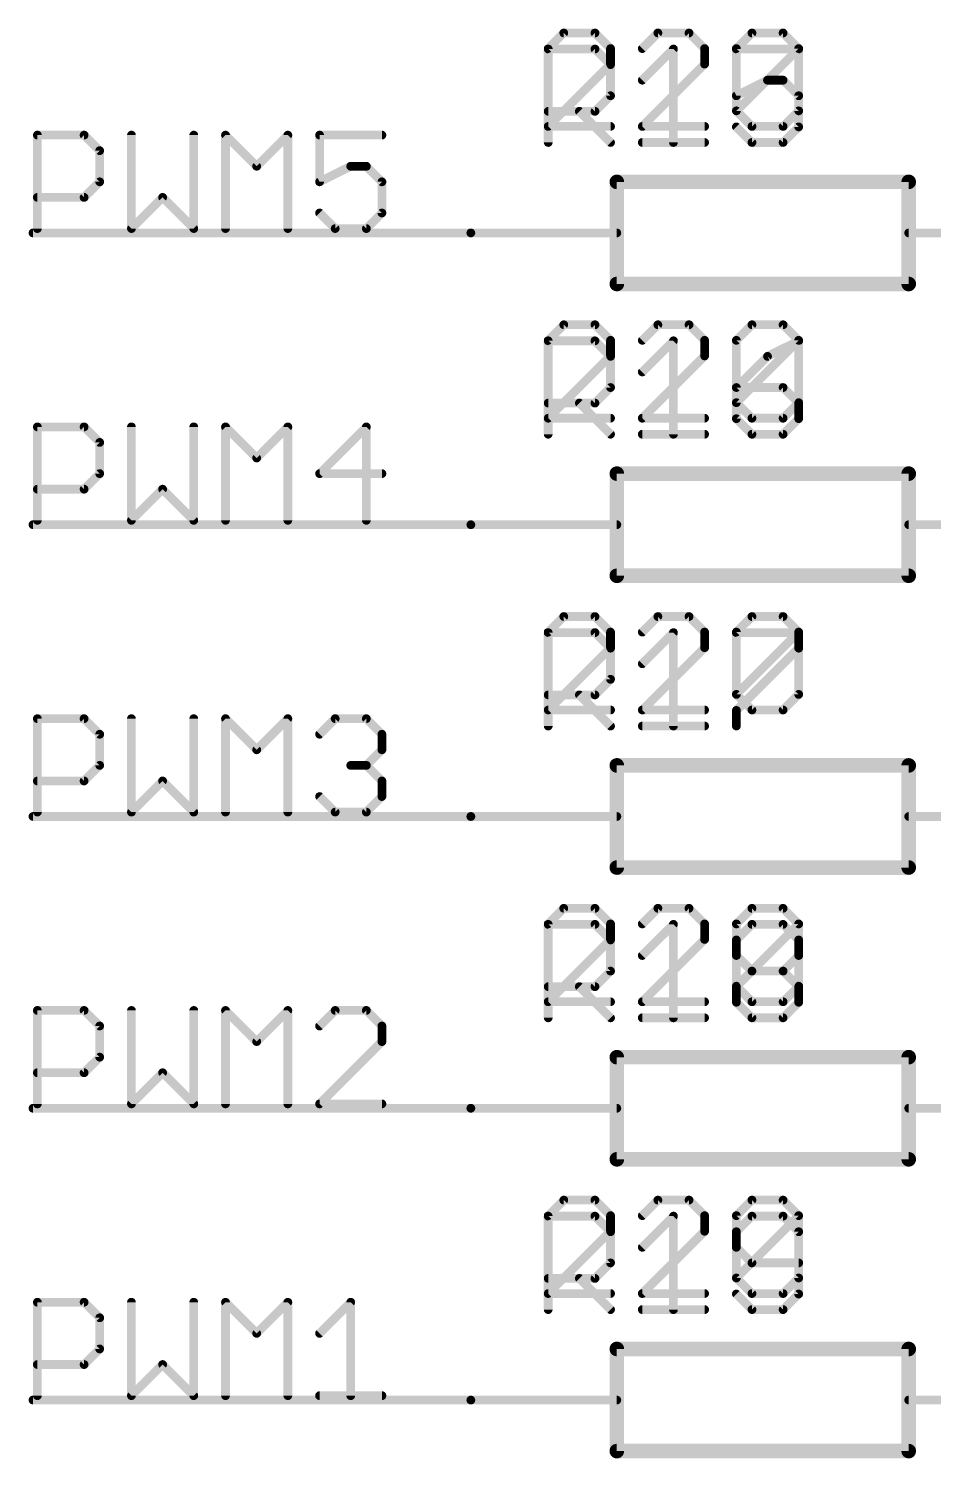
# Model space of a CAD drawing. Extents: x 0 to 264, y 0 to 182.
# Drawn here: x 195.5 to 211.25, y 90.42 to 115.32 of the extents above; entities that cross this region are included whole.
import ezdxf

# ---------------------------------------------------------------- set-up
doc = ezdxf.new("R2010")
doc.units = 0
for name, color, linetype in [('91', 122, 'CONTINUOUS'), ('94', 12, 'CONTINUOUS'), ('95', 251, 'CONTINUOUS'), ('96', 251, 'CONTINUOUS')]:
    doc.layers.add(name, color=color, linetype=linetype)

msp = doc.modelspace()

# ---------------------------------------------------------------- linework, layer by layer
at = {"layer": '91', "const_width": 0.1524}
for points in [[(203.2, 111.76), (195.58, 111.76)], [(203.2, 106.68), (195.58, 106.68)], [(203.2, 101.6), (195.58, 101.6)], [(203.2, 96.52), (195.58, 96.52)], [(203.2, 91.44), (195.58, 91.44)]]:
    msp.add_lwpolyline(points, dxfattribs=at)
at = {"layer": '91', "const_width": 0.0762}
for points in [[(195.58, 111.7981, 1), (195.58, 111.7219)], [(203.2, 111.7219, 1), (203.2, 111.7981)], [(195.58, 106.7181, 1), (195.58, 106.6419)], [(203.2, 106.6419, 1), (203.2, 106.7181)], [(195.58, 101.6381, 1), (195.58, 101.5619)], [(203.2, 101.5619, 1), (203.2, 101.6381)], [(195.58, 96.5581, 1), (195.58, 96.4819)], [(203.2, 96.4819, 1), (203.2, 96.5581)], [(195.58, 91.4781, 1), (195.58, 91.4019)], [(203.2, 91.4019, 1), (203.2, 91.4781)]]:
    msp.add_lwpolyline(points, format="xyb", dxfattribs=at)
at = {"layer": '94'}
for points, const_width in [([(210.82, 112.649), (205.74, 112.649)], 0.254), ([(205.74, 110.871), (205.74, 112.649)], 0.254), ([(210.82, 110.871), (210.82, 112.649)], 0.254), ([(203.2, 111.76), (205.74, 111.76)], 0.1524), ([(213.36, 111.76), (210.82, 111.76)], 0.1524), ([(205.74, 110.871), (210.82, 110.871)], 0.254), ([(210.82, 107.569), (205.74, 107.569)], 0.254), ([(205.74, 105.791), (205.74, 107.569)], 0.254), ([(210.82, 105.791), (210.82, 107.569)], 0.254), ([(203.2, 106.68), (205.74, 106.68)], 0.1524), ([(213.36, 106.68), (210.82, 106.68)], 0.1524), ([(205.74, 105.791), (210.82, 105.791)], 0.254), ([(210.82, 102.489), (205.74, 102.489)], 0.254), ([(205.74, 100.711), (205.74, 102.489)], 0.254), ([(210.82, 100.711), (210.82, 102.489)], 0.254), ([(203.2, 101.6), (205.74, 101.6)], 0.1524), ([(213.36, 101.6), (210.82, 101.6)], 0.1524), ([(205.74, 100.711), (210.82, 100.711)], 0.254), ([(210.82, 97.409), (205.74, 97.409)], 0.254), ([(205.74, 95.631), (205.74, 97.409)], 0.254), ([(210.82, 95.631), (210.82, 97.409)], 0.254), ([(203.2, 96.52), (205.74, 96.52)], 0.1524), ([(213.36, 96.52), (210.82, 96.52)], 0.1524), ([(205.74, 95.631), (210.82, 95.631)], 0.254), ([(210.82, 92.329), (205.74, 92.329)], 0.254), ([(205.74, 90.551), (205.74, 92.329)], 0.254), ([(210.82, 90.551), (210.82, 92.329)], 0.254), ([(203.2, 91.44), (205.74, 91.44)], 0.1524), ([(213.36, 91.44), (210.82, 91.44)], 0.1524), ([(205.74, 90.551), (210.82, 90.551)], 0.254)]:
    msp.add_lwpolyline(points, dxfattribs=dict(at, const_width=const_width))
for points, const_width in [([(205.74, 112.7125, 1), (205.74, 112.5855)], 0.127), ([(205.8035, 112.649, 1), (205.6765, 112.649)], 0.127), ([(210.8835, 112.649, 1), (210.7565, 112.649)], 0.127), ([(210.82, 112.5855, 1), (210.82, 112.7125)], 0.127), ([(203.2, 111.7981, 1), (203.2, 111.7219)], 0.0762), ([(205.74, 111.7219, 1), (205.74, 111.7981)], 0.0762), ([(210.82, 111.7981, 1), (210.82, 111.7219)], 0.0762), ([(205.74, 110.9345, 1), (205.74, 110.8075)], 0.127), ([(205.6765, 110.871, 1), (205.8035, 110.871)], 0.127), ([(210.7565, 110.871, 1), (210.8835, 110.871)], 0.127), ([(210.82, 110.8075, 1), (210.82, 110.9345)], 0.127), ([(205.74, 107.6325, 1), (205.74, 107.5055)], 0.127), ([(205.8035, 107.569, 1), (205.6765, 107.569)], 0.127), ([(210.8835, 107.569, 1), (210.7565, 107.569)], 0.127), ([(210.82, 107.5055, 1), (210.82, 107.6325)], 0.127), ([(203.2, 106.7181, 1), (203.2, 106.6419)], 0.0762), ([(205.74, 106.6419, 1), (205.74, 106.7181)], 0.0762), ([(210.82, 106.7181, 1), (210.82, 106.6419)], 0.0762), ([(205.74, 105.8545, 1), (205.74, 105.7275)], 0.127), ([(205.6765, 105.791, 1), (205.8035, 105.791)], 0.127), ([(210.7565, 105.791, 1), (210.8835, 105.791)], 0.127), ([(210.82, 105.7275, 1), (210.82, 105.8545)], 0.127), ([(205.74, 102.5525, 1), (205.74, 102.4255)], 0.127), ([(205.8035, 102.489, 1), (205.6765, 102.489)], 0.127), ([(210.8835, 102.489, 1), (210.7565, 102.489)], 0.127), ([(210.82, 102.4255, 1), (210.82, 102.5525)], 0.127), ([(203.2, 101.6381, 1), (203.2, 101.5619)], 0.0762), ([(205.74, 101.5619, 1), (205.74, 101.6381)], 0.0762), ([(210.82, 101.6381, 1), (210.82, 101.5619)], 0.0762), ([(205.74, 100.7745, 1), (205.74, 100.6475)], 0.127), ([(210.82, 100.6475, 1), (210.82, 100.7745)], 0.127), ([(205.6765, 100.711, 1), (205.8035, 100.711)], 0.127), ([(210.7565, 100.711, 1), (210.8835, 100.711)], 0.127), ([(205.74, 97.4725, 1), (205.74, 97.3455)], 0.127), ([(205.8035, 97.409, 1), (205.6765, 97.409)], 0.127), ([(210.8835, 97.409, 1), (210.7565, 97.409)], 0.127), ([(210.82, 97.3455, 1), (210.82, 97.4725)], 0.127), ([(203.2, 96.5581, 1), (203.2, 96.4819)], 0.0762), ([(205.74, 96.4819, 1), (205.74, 96.5581)], 0.0762), ([(210.82, 96.5581, 1), (210.82, 96.4819)], 0.0762), ([(205.74, 95.6945, 1), (205.74, 95.5675)], 0.127), ([(205.6765, 95.631, 1), (205.8035, 95.631)], 0.127), ([(210.7565, 95.631, 1), (210.8835, 95.631)], 0.127), ([(210.82, 95.5675, 1), (210.82, 95.6945)], 0.127), ([(205.74, 92.3925, 1), (205.74, 92.2655)], 0.127), ([(205.8035, 92.329, 1), (205.6765, 92.329)], 0.127), ([(210.8835, 92.329, 1), (210.7565, 92.329)], 0.127), ([(210.82, 92.2655, 1), (210.82, 92.3925)], 0.127), ([(203.2, 91.4781, 1), (203.2, 91.4019)], 0.0762), ([(205.74, 91.4019, 1), (205.74, 91.4781)], 0.0762), ([(210.82, 91.4781, 1), (210.82, 91.4019)], 0.0762), ([(205.74, 90.6145, 1), (205.74, 90.4875)], 0.127), ([(205.6765, 90.551, 1), (205.8035, 90.551)], 0.127), ([(210.7565, 90.551, 1), (210.8835, 90.551)], 0.127), ([(210.82, 90.4875, 1), (210.82, 90.6145)], 0.127)]:
    msp.add_lwpolyline(points, format="xyb", dxfattribs=dict(at, const_width=const_width))
at = {"layer": '95', "const_width": 0.1524}
for points in [[(204.5462, 113.3348), (204.5462, 114.9618)], [(204.5462, 114.9618), (205.3597, 114.9618)], [(205.3597, 114.9618), (205.6309, 114.6906)], [(206.1834, 114.4195), (206.7257, 114.9618)], [(206.7257, 114.9618), (206.7257, 113.3348)], [(208.9052, 114.9618), (207.8205, 114.9618)], [(207.8205, 114.9618), (207.8205, 114.1483)], [(205.6309, 114.6906), (205.6309, 114.1483)], [(207.8205, 114.1483), (208.3628, 114.4195)], [(208.3628, 114.4195), (208.634, 114.4195)], [(208.634, 114.4195), (208.9052, 114.1483)], [(205.6309, 114.1483), (205.3597, 113.8771)], [(208.9052, 114.1483), (208.9052, 113.606)], [(205.3597, 113.8771), (204.5462, 113.8771)], [(205.0885, 113.8771), (205.6309, 113.3348)], [(195.6562, 111.8362), (195.6562, 113.4632)], [(195.6562, 113.4632), (196.4697, 113.4632)], [(196.4697, 113.4632), (196.7409, 113.192)], [(197.2934, 113.4632), (197.2934, 111.8362)], [(198.378, 111.8362), (198.378, 113.4632)], [(198.9305, 111.8362), (198.9305, 113.4632)], [(198.9305, 113.4632), (199.4728, 112.9209)], [(199.4728, 112.9209), (200.0152, 113.4632)], [(200.0152, 113.4632), (200.0152, 111.8362)], [(201.6523, 113.4632), (200.5677, 113.4632)], [(200.5677, 113.4632), (200.5677, 112.6497)], [(208.0917, 113.3348), (207.8205, 113.606)], [(208.9052, 113.606), (208.634, 113.3348)], [(196.7409, 113.192), (196.7409, 112.6497)], [(206.1834, 113.3348), (207.268, 113.3348)], [(208.634, 113.3348), (208.0917, 113.3348)], [(200.5677, 112.6497), (201.11, 112.9209)], [(201.11, 112.9209), (201.3812, 112.9209)], [(201.3812, 112.9209), (201.6523, 112.6497)], [(196.7409, 112.6497), (196.4697, 112.3785)], [(201.6523, 112.6497), (201.6523, 112.1074)], [(196.4697, 112.3785), (195.6562, 112.3785)], [(197.2934, 111.8362), (197.8357, 112.3785)], [(197.8357, 112.3785), (198.378, 111.8362)], [(200.8388, 111.8362), (200.5677, 112.1074)], [(201.6523, 112.1074), (201.3812, 111.8362)], [(201.3812, 111.8362), (200.8388, 111.8362)], [(204.5462, 108.2548), (204.5462, 109.8818)], [(204.5462, 109.8818), (205.3597, 109.8818)], [(205.3597, 109.8818), (205.6309, 109.6106)], [(206.1834, 109.3395), (206.7257, 109.8818)], [(206.7257, 109.8818), (206.7257, 108.2548)], [(208.9052, 109.8818), (208.3628, 109.6106)], [(205.6309, 109.6106), (205.6309, 109.0683)], [(208.3628, 109.6106), (207.8205, 109.0683)], [(205.6309, 109.0683), (205.3597, 108.7971)], [(207.8205, 109.0683), (207.8205, 108.526)], [(208.634, 109.0683), (207.8205, 109.0683)], [(208.9052, 108.7971), (208.634, 109.0683)], [(205.3597, 108.7971), (204.5462, 108.7971)], [(205.0885, 108.7971), (205.6309, 108.2548)], [(208.9052, 108.526), (208.9052, 108.7971)], [(207.8205, 108.526), (208.0917, 108.2548)], [(208.634, 108.2548), (208.9052, 108.526)], [(195.6562, 106.7562), (195.6562, 108.3832)], [(195.6562, 108.3832), (196.4697, 108.3832)], [(196.4697, 108.3832), (196.7409, 108.112)], [(197.2934, 108.3832), (197.2934, 106.7562)], [(198.378, 106.7562), (198.378, 108.3832)], [(198.9305, 106.7562), (198.9305, 108.3832)], [(198.9305, 108.3832), (199.4728, 107.8409)], [(199.4728, 107.8409), (200.0152, 108.3832)], [(200.0152, 108.3832), (200.0152, 106.7562)], [(201.3812, 108.3832), (200.5677, 107.5697)], [(201.3812, 106.7562), (201.3812, 108.3832)], [(206.1834, 108.2548), (207.268, 108.2548)], [(208.0917, 108.2548), (208.634, 108.2548)], [(196.7409, 108.112), (196.7409, 107.5697)], [(196.7409, 107.5697), (196.4697, 107.2985)], [(200.5677, 107.5697), (201.6523, 107.5697)], [(196.4697, 107.2985), (195.6562, 107.2985)], [(197.2934, 106.7562), (197.8357, 107.2985)], [(197.8357, 107.2985), (198.378, 106.7562)], [(204.5462, 103.1748), (204.5462, 104.8018)], [(204.5462, 104.8018), (205.3597, 104.8018)], [(205.3597, 104.8018), (205.6309, 104.5306)], [(206.1834, 104.2595), (206.7257, 104.8018)], [(206.7257, 104.8018), (206.7257, 103.1748)], [(207.8205, 104.8018), (208.9052, 104.8018)], [(208.9052, 104.8018), (208.9052, 104.5306)], [(205.6309, 104.5306), (205.6309, 103.9883)], [(208.9052, 104.5306), (207.8205, 103.446)], [(205.6309, 103.9883), (205.3597, 103.7171)], [(205.3597, 103.7171), (204.5462, 103.7171)], [(205.0885, 103.7171), (205.6309, 103.1748)], [(195.6562, 101.6762), (195.6562, 103.3032)], [(195.6562, 103.3032), (196.4697, 103.3032)], [(196.4697, 103.3032), (196.7409, 103.032)], [(197.2934, 103.3032), (197.2934, 101.6762)], [(198.378, 101.6762), (198.378, 103.3032)], [(198.9305, 101.6762), (198.9305, 103.3032)], [(198.9305, 103.3032), (199.4728, 102.7609)], [(199.4728, 102.7609), (200.0152, 103.3032)], [(200.0152, 103.3032), (200.0152, 101.6762)], [(200.5677, 103.032), (200.8388, 103.3032)], [(200.8388, 103.3032), (201.3812, 103.3032)], [(201.3812, 103.3032), (201.6523, 103.032)], [(207.8205, 103.446), (207.8205, 103.1748)], [(196.7409, 103.032), (196.7409, 102.4897)], [(201.6523, 103.032), (201.6523, 102.7609)], [(206.1834, 103.1748), (207.268, 103.1748)], [(201.6523, 102.7609), (201.3812, 102.4897)], [(196.7409, 102.4897), (196.4697, 102.2185)], [(201.3812, 102.4897), (201.11, 102.4897)], [(201.3812, 102.4897), (201.6523, 102.2185)], [(196.4697, 102.2185), (195.6562, 102.2185)], [(197.2934, 101.6762), (197.8357, 102.2185)], [(197.8357, 102.2185), (198.378, 101.6762)], [(201.6523, 102.2185), (201.6523, 101.9474)], [(200.8388, 101.6762), (200.5677, 101.9474)], [(201.6523, 101.9474), (201.3812, 101.6762)], [(201.3812, 101.6762), (200.8388, 101.6762)], [(204.5462, 98.0948), (204.5462, 99.7218)], [(204.5462, 99.7218), (205.3597, 99.7218)], [(205.3597, 99.7218), (205.6309, 99.4506)], [(206.1834, 99.1795), (206.7257, 99.7218)], [(206.7257, 99.7218), (206.7257, 98.0948)], [(207.8205, 99.4506), (208.0917, 99.7218)], [(208.0917, 99.7218), (208.634, 99.7218)], [(208.634, 99.7218), (208.9052, 99.4506)], [(205.6309, 99.4506), (205.6309, 98.9083)], [(207.8205, 99.1795), (207.8205, 99.4506)], [(208.9052, 99.4506), (208.9052, 99.1795)], [(208.0917, 98.9083), (207.8205, 99.1795)], [(208.9052, 99.1795), (208.634, 98.9083)], [(205.6309, 98.9083), (205.3597, 98.6371)], [(207.8205, 98.6371), (208.0917, 98.9083)], [(208.0917, 98.9083), (208.634, 98.9083)], [(208.634, 98.9083), (208.9052, 98.6371)], [(205.3597, 98.6371), (204.5462, 98.6371)], [(205.0885, 98.6371), (205.6309, 98.0948)], [(207.8205, 98.366), (207.8205, 98.6371)], [(208.9052, 98.6371), (208.9052, 98.366)], [(208.0917, 98.0948), (207.8205, 98.366)], [(208.9052, 98.366), (208.634, 98.0948)], [(195.6562, 96.5962), (195.6562, 98.2232)], [(195.6562, 98.2232), (196.4697, 98.2232)], [(196.4697, 98.2232), (196.7409, 97.952)], [(197.2934, 98.2232), (197.2934, 96.5962)], [(198.378, 96.5962), (198.378, 98.2232)], [(198.9305, 96.5962), (198.9305, 98.2232)], [(198.9305, 98.2232), (199.4728, 97.6809)], [(199.4728, 97.6809), (200.0152, 98.2232)], [(200.0152, 98.2232), (200.0152, 96.5962)], [(200.8388, 98.2232), (200.5677, 97.952)], [(201.3812, 98.2232), (200.8388, 98.2232)], [(201.6523, 97.952), (201.3812, 98.2232)], [(206.1834, 98.0948), (207.268, 98.0948)], [(208.634, 98.0948), (208.0917, 98.0948)], [(196.7409, 97.952), (196.7409, 97.4097)], [(201.6523, 97.6809), (201.6523, 97.952)], [(200.5677, 96.5962), (201.6523, 97.6809)], [(196.7409, 97.4097), (196.4697, 97.1385)], [(196.4697, 97.1385), (195.6562, 97.1385)], [(197.2934, 96.5962), (197.8357, 97.1385)], [(197.8357, 97.1385), (198.378, 96.5962)], [(201.6523, 96.5962), (200.5677, 96.5962)], [(204.5462, 93.0148), (204.5462, 94.6418)], [(204.5462, 94.6418), (205.3597, 94.6418)], [(205.3597, 94.6418), (205.6309, 94.3706)], [(206.1834, 94.0995), (206.7257, 94.6418)], [(206.7257, 94.6418), (206.7257, 93.0148)], [(208.0917, 94.6418), (207.8205, 94.3706)], [(208.634, 94.6418), (208.0917, 94.6418)], [(208.9052, 94.3706), (208.634, 94.6418)], [(205.6309, 94.3706), (205.6309, 93.8283)], [(207.8205, 94.3706), (207.8205, 94.0995)], [(208.9052, 93.286), (208.9052, 94.3706)], [(207.8205, 94.0995), (208.0917, 93.8283)], [(205.6309, 93.8283), (205.3597, 93.5571)], [(208.0917, 93.8283), (208.9052, 93.8283)], [(205.3597, 93.5571), (204.5462, 93.5571)], [(205.0885, 93.5571), (205.6309, 93.0148)], [(207.8205, 93.286), (208.0917, 93.0148)], [(208.634, 93.0148), (208.9052, 93.286)], [(195.6562, 91.5162), (195.6562, 93.1432)], [(195.6562, 93.1432), (196.4697, 93.1432)], [(196.4697, 93.1432), (196.7409, 92.872)], [(197.2934, 93.1432), (197.2934, 91.5162)], [(198.378, 91.5162), (198.378, 93.1432)], [(198.9305, 91.5162), (198.9305, 93.1432)], [(198.9305, 93.1432), (199.4728, 92.6009)], [(199.4728, 92.6009), (200.0152, 93.1432)], [(200.0152, 93.1432), (200.0152, 91.5162)], [(200.5677, 92.6009), (201.11, 93.1432)], [(201.11, 93.1432), (201.11, 91.5162)], [(196.7409, 92.872), (196.7409, 92.3297)], [(206.1834, 93.0148), (207.268, 93.0148)], [(208.0917, 93.0148), (208.634, 93.0148)], [(196.7409, 92.3297), (196.4697, 92.0585)], [(196.4697, 92.0585), (195.6562, 92.0585)], [(197.2934, 91.5162), (197.8357, 92.0585)], [(197.8357, 92.0585), (198.378, 91.5162)], [(200.5677, 91.5162), (201.6523, 91.5162)]]:
    msp.add_lwpolyline(points, dxfattribs=at)
at = {"layer": '95', "const_width": 0.0762}
for points in [[(204.5843, 114.9618, 1), (204.5081, 114.9618)], [(204.5462, 114.9999, 1), (204.5462, 114.9237)], [(205.3866, 114.9887, 1), (205.3328, 114.9348)], [(205.3597, 114.9237, 1), (205.3597, 114.9999)], [(206.7638, 114.9618, 1), (206.6876, 114.9618)], [(206.7526, 114.9348, 1), (206.6987, 114.9887)], [(207.8205, 114.9999, 1), (207.8205, 114.9237)], [(207.8586, 114.9618, 1), (207.7824, 114.9618)], [(208.9052, 114.9237, 1), (208.9052, 114.9999)], [(205.669, 114.6906, 1), (205.5928, 114.6906)], [(205.6039, 114.6637, 1), (205.6578, 114.7176)], [(206.1564, 114.4464, 1), (206.2103, 114.3925)], [(208.3628, 114.4576, 1), (208.3628, 114.3814)], [(208.3799, 114.3854, 1), (208.3458, 114.4535)], [(208.6609, 114.4464, 1), (208.6071, 114.3925)], [(208.634, 114.3814, 1), (208.634, 114.4576)], [(205.5928, 114.1483, 1), (205.669, 114.1483)], [(205.6578, 114.1214, 1), (205.6039, 114.1752)], [(207.8035, 114.1824, 1), (207.8376, 114.1142)], [(207.7824, 114.1483, 1), (207.8586, 114.1483)], [(208.9433, 114.1483, 1), (208.8671, 114.1483)], [(208.8782, 114.1214, 1), (208.9321, 114.1752)], [(204.5462, 113.9152, 1), (204.5462, 113.839)], [(205.1155, 113.9041, 1), (205.0616, 113.8502)], [(205.3328, 113.9041, 1), (205.3866, 113.8502)], [(205.3597, 113.839, 1), (205.3597, 113.9152)], [(195.6943, 113.4632, 1), (195.6181, 113.4632)], [(195.6562, 113.5013, 1), (195.6562, 113.4251)], [(196.4966, 113.4901, 1), (196.4428, 113.4362)], [(196.4697, 113.4251, 1), (196.4697, 113.5013)], [(197.3315, 113.4632, 1), (197.2553, 113.4632)], [(198.4161, 113.4632, 1), (198.3399, 113.4632)], [(198.9686, 113.4632, 1), (198.8924, 113.4632)], [(198.9575, 113.4901, 1), (198.9036, 113.4362)], [(200.0533, 113.4632, 1), (199.9771, 113.4632)], [(200.0421, 113.4362, 1), (199.9882, 113.4901)], [(200.5677, 113.5013, 1), (200.5677, 113.4251)], [(200.6058, 113.4632, 1), (200.5296, 113.4632)], [(201.6523, 113.4251, 1), (201.6523, 113.5013)], [(207.8475, 113.6329, 1), (207.7936, 113.579)], [(208.8671, 113.606, 1), (208.9433, 113.606)], [(208.9321, 113.579, 1), (208.8782, 113.6329)], [(196.779, 113.192, 1), (196.7028, 113.192)], [(204.5081, 113.3348, 1), (204.5843, 113.3348)], [(205.6039, 113.3079, 1), (205.6578, 113.3617)], [(206.1834, 113.3729, 1), (206.1834, 113.2967)], [(206.6876, 113.3348, 1), (206.7638, 113.3348)], [(207.268, 113.2967, 1), (207.268, 113.3729)], [(208.0917, 113.3729, 1), (208.0917, 113.2967)], [(208.0647, 113.3079, 1), (208.1186, 113.3617)], [(208.6071, 113.3617, 1), (208.6609, 113.3079)], [(208.634, 113.2967, 1), (208.634, 113.3729)], [(196.7139, 113.1651, 1), (196.7678, 113.219)], [(199.4459, 112.9478, 1), (199.4998, 112.8939)], [(199.4459, 112.8939, 1), (199.4998, 112.9478)], [(201.11, 112.959, 1), (201.11, 112.8828)], [(201.127, 112.8868, 1), (201.093, 112.9549)], [(201.4081, 112.9478, 1), (201.3542, 112.8939)], [(201.3812, 112.8828, 1), (201.3812, 112.959)], [(196.7028, 112.6497, 1), (196.779, 112.6497)], [(196.7678, 112.6228, 1), (196.7139, 112.6766)], [(200.5506, 112.6838, 1), (200.5847, 112.6156)], [(200.5296, 112.6497, 1), (200.6058, 112.6497)], [(201.6904, 112.6497, 1), (201.6142, 112.6497)], [(201.6254, 112.6228, 1), (201.6793, 112.6766)], [(195.6562, 112.4166, 1), (195.6562, 112.3404)], [(196.4428, 112.4055, 1), (196.4966, 112.3516)], [(196.4697, 112.3404, 1), (196.4697, 112.4166)], [(197.8626, 112.4055, 1), (197.8087, 112.3516)], [(197.8626, 112.3516, 1), (197.8087, 112.4055)], [(200.5946, 112.1343, 1), (200.5407, 112.0804)], [(201.6142, 112.1074, 1), (201.6904, 112.1074)], [(201.6793, 112.0804, 1), (201.6254, 112.1343)], [(195.6181, 111.8362, 1), (195.6943, 111.8362)], [(197.2664, 111.8631, 1), (197.3203, 111.8093)], [(197.2553, 111.8362, 1), (197.3315, 111.8362)], [(198.3399, 111.8362, 1), (198.4161, 111.8362)], [(198.3511, 111.8093, 1), (198.405, 111.8631)], [(198.8924, 111.8362, 1), (198.9686, 111.8362)], [(199.9771, 111.8362, 1), (200.0533, 111.8362)], [(200.8388, 111.8743, 1), (200.8388, 111.7981)], [(200.8119, 111.8093, 1), (200.8658, 111.8631)], [(201.3542, 111.8631, 1), (201.4081, 111.8093)], [(201.3812, 111.7981, 1), (201.3812, 111.8743)], [(204.5843, 109.8818, 1), (204.5081, 109.8818)], [(204.5462, 109.9199, 1), (204.5462, 109.8437)], [(205.3866, 109.9087, 1), (205.3328, 109.8548)], [(205.3597, 109.8437, 1), (205.3597, 109.9199)], [(206.7638, 109.8818, 1), (206.6876, 109.8818)], [(206.7526, 109.8548, 1), (206.6987, 109.9087)], [(208.9222, 109.8477, 1), (208.8881, 109.9159)], [(205.669, 109.6106, 1), (205.5928, 109.6106)], [(205.6039, 109.5837, 1), (205.6578, 109.6376)], [(208.3458, 109.6447, 1), (208.3799, 109.5765)], [(208.3898, 109.5837, 1), (208.3359, 109.6376)], [(206.1564, 109.3664, 1), (206.2103, 109.3125)], [(205.5928, 109.0683, 1), (205.669, 109.0683)], [(205.6578, 109.0414, 1), (205.6039, 109.0952)], [(207.8586, 109.0683, 1), (207.7824, 109.0683)], [(207.8205, 109.1064, 1), (207.8205, 109.0302)], [(207.7936, 109.0952, 1), (207.8475, 109.0414)], [(208.6609, 109.0952, 1), (208.6071, 109.0414)], [(208.634, 109.0302, 1), (208.634, 109.1064)], [(204.5462, 108.8352, 1), (204.5462, 108.759)], [(205.1155, 108.8241, 1), (205.0616, 108.7702)], [(205.3328, 108.8241, 1), (205.3866, 108.7702)], [(205.3597, 108.759, 1), (205.3597, 108.8352)], [(208.9433, 108.7971, 1), (208.8671, 108.7971)], [(208.8782, 108.7702, 1), (208.9321, 108.8241)], [(207.8475, 108.5529, 1), (207.7936, 108.499)], [(207.7824, 108.526, 1), (207.8586, 108.526)], [(208.8671, 108.526, 1), (208.9433, 108.526)], [(208.9321, 108.499, 1), (208.8782, 108.5529)], [(195.6943, 108.3832, 1), (195.6181, 108.3832)], [(195.6562, 108.4213, 1), (195.6562, 108.3451)], [(196.4966, 108.4101, 1), (196.4428, 108.3562)], [(196.4697, 108.3451, 1), (196.4697, 108.4213)], [(197.3315, 108.3832, 1), (197.2553, 108.3832)], [(198.4161, 108.3832, 1), (198.3399, 108.3832)], [(198.9686, 108.3832, 1), (198.8924, 108.3832)], [(198.9575, 108.4101, 1), (198.9036, 108.3562)], [(200.0533, 108.3832, 1), (199.9771, 108.3832)], [(200.0421, 108.3562, 1), (199.9882, 108.4101)], [(201.4193, 108.3832, 1), (201.3431, 108.3832)], [(201.4081, 108.3562, 1), (201.3542, 108.4101)], [(204.5081, 108.2548, 1), (204.5843, 108.2548)], [(205.6039, 108.2279, 1), (205.6578, 108.2817)], [(206.1834, 108.2929, 1), (206.1834, 108.2167)], [(206.6876, 108.2548, 1), (206.7638, 108.2548)], [(207.268, 108.2167, 1), (207.268, 108.2929)], [(208.0917, 108.2929, 1), (208.0917, 108.2167)], [(208.0647, 108.2279, 1), (208.1186, 108.2817)], [(208.6071, 108.2817, 1), (208.6609, 108.2279)], [(208.634, 108.2167, 1), (208.634, 108.2929)], [(196.779, 108.112, 1), (196.7028, 108.112)], [(196.7139, 108.0851, 1), (196.7678, 108.139)], [(199.4459, 107.8678, 1), (199.4998, 107.8139)], [(199.4459, 107.8139, 1), (199.4998, 107.8678)], [(196.7028, 107.5697, 1), (196.779, 107.5697)], [(196.7678, 107.5428, 1), (196.7139, 107.5966)], [(200.5677, 107.6078, 1), (200.5677, 107.5316)], [(200.5407, 107.5966, 1), (200.5946, 107.5428)], [(201.6523, 107.5316, 1), (201.6523, 107.6078)], [(195.6562, 107.3366, 1), (195.6562, 107.2604)], [(196.4428, 107.3255, 1), (196.4966, 107.2716)], [(196.4697, 107.2604, 1), (196.4697, 107.3366)], [(197.8626, 107.3255, 1), (197.8087, 107.2716)], [(197.8626, 107.2716, 1), (197.8087, 107.3255)], [(195.6181, 106.7562, 1), (195.6943, 106.7562)], [(197.2664, 106.7831, 1), (197.3203, 106.7293)], [(197.2553, 106.7562, 1), (197.3315, 106.7562)], [(198.3399, 106.7562, 1), (198.4161, 106.7562)], [(198.3511, 106.7293, 1), (198.405, 106.7831)], [(198.8924, 106.7562, 1), (198.9686, 106.7562)], [(199.9771, 106.7562, 1), (200.0533, 106.7562)], [(201.3431, 106.7562, 1), (201.4193, 106.7562)], [(204.5843, 104.8018, 1), (204.5081, 104.8018)], [(204.5462, 104.8399, 1), (204.5462, 104.7637)], [(205.3866, 104.8287, 1), (205.3328, 104.7748)], [(205.3597, 104.7637, 1), (205.3597, 104.8399)], [(206.7638, 104.8018, 1), (206.6876, 104.8018)], [(206.7526, 104.7748, 1), (206.6987, 104.8287)], [(207.8205, 104.8399, 1), (207.8205, 104.7637)], [(208.9433, 104.8018, 1), (208.8671, 104.8018)], [(208.9052, 104.7637, 1), (208.9052, 104.8399)], [(205.669, 104.5306, 1), (205.5928, 104.5306)], [(205.6039, 104.5037, 1), (205.6578, 104.5576)], [(208.8671, 104.5306, 1), (208.9433, 104.5306)], [(208.9321, 104.5037, 1), (208.8782, 104.5576)], [(206.1564, 104.2864, 1), (206.2103, 104.2325)], [(205.6578, 103.9614, 1), (205.6039, 104.0152)], [(205.5928, 103.9883, 1), (205.669, 103.9883)], [(204.5462, 103.7552, 1), (204.5462, 103.679)], [(205.1155, 103.7441, 1), (205.0616, 103.6902)], [(205.3328, 103.7441, 1), (205.3866, 103.6902)], [(205.3597, 103.679, 1), (205.3597, 103.7552)], [(195.6943, 103.3032, 1), (195.6181, 103.3032)], [(195.6562, 103.3413, 1), (195.6562, 103.2651)], [(196.4966, 103.3301, 1), (196.4428, 103.2762)], [(196.4697, 103.2651, 1), (196.4697, 103.3413)], [(197.3315, 103.3032, 1), (197.2553, 103.3032)], [(198.4161, 103.3032, 1), (198.3399, 103.3032)], [(198.9686, 103.3032, 1), (198.8924, 103.3032)], [(198.9575, 103.3301, 1), (198.9036, 103.2762)], [(200.0533, 103.3032, 1), (199.9771, 103.3032)], [(200.0421, 103.2762, 1), (199.9882, 103.3301)], [(200.8388, 103.3413, 1), (200.8388, 103.2651)], [(200.8658, 103.2762, 1), (200.8119, 103.3301)], [(201.4081, 103.3301, 1), (201.3542, 103.2762)], [(201.3812, 103.2651, 1), (201.3812, 103.3413)], [(207.8586, 103.446, 1), (207.7824, 103.446)], [(207.7936, 103.4729, 1), (207.8475, 103.419)], [(196.779, 103.032, 1), (196.7028, 103.032)], [(196.7139, 103.0051, 1), (196.7678, 103.059)], [(200.5407, 103.059, 1), (200.5946, 103.0051)], [(201.6904, 103.032, 1), (201.6142, 103.032)], [(201.6254, 103.0051, 1), (201.6793, 103.059)], [(204.5081, 103.1748, 1), (204.5843, 103.1748)], [(205.6039, 103.1479, 1), (205.6578, 103.2017)], [(206.1834, 103.2129, 1), (206.1834, 103.1367)], [(206.6876, 103.1748, 1), (206.7638, 103.1748)], [(207.268, 103.1367, 1), (207.268, 103.2129)], [(207.7824, 103.1748, 1), (207.8586, 103.1748)], [(199.4459, 102.7878, 1), (199.4998, 102.7339)], [(199.4459, 102.7339, 1), (199.4998, 102.7878)], [(201.6793, 102.7339, 1), (201.6254, 102.7878)], [(196.7678, 102.4628, 1), (196.7139, 102.5166)], [(201.11, 102.5278, 1), (201.11, 102.4516)], [(201.4081, 102.5166, 1), (201.3542, 102.4628)], [(201.3812, 102.4516, 1), (201.3812, 102.5278)], [(201.6142, 102.7609, 1), (201.6904, 102.7609)], [(196.7028, 102.4897, 1), (196.779, 102.4897)], [(201.3542, 102.5166, 1), (201.4081, 102.4628)], [(195.6562, 102.2566, 1), (195.6562, 102.1804)], [(196.4428, 102.2455, 1), (196.4966, 102.1916)], [(196.4697, 102.1804, 1), (196.4697, 102.2566)], [(197.8626, 102.2455, 1), (197.8087, 102.1916)], [(197.8626, 102.1916, 1), (197.8087, 102.2455)], [(201.6904, 102.2185, 1), (201.6142, 102.2185)], [(201.6254, 102.1916, 1), (201.6793, 102.2455)], [(200.5946, 101.9743, 1), (200.5407, 101.9204)], [(201.6142, 101.9474, 1), (201.6904, 101.9474)], [(201.6793, 101.9204, 1), (201.6254, 101.9743)], [(195.6181, 101.6762, 1), (195.6943, 101.6762)], [(197.2664, 101.7031, 1), (197.3203, 101.6493)], [(197.2553, 101.6762, 1), (197.3315, 101.6762)], [(198.3399, 101.6762, 1), (198.4161, 101.6762)], [(198.3511, 101.6493, 1), (198.405, 101.7031)], [(198.8924, 101.6762, 1), (198.9686, 101.6762)], [(199.9771, 101.6762, 1), (200.0533, 101.6762)], [(200.8388, 101.7143, 1), (200.8388, 101.6381)], [(200.8119, 101.6493, 1), (200.8658, 101.7031)], [(201.3542, 101.7031, 1), (201.4081, 101.6493)], [(201.3812, 101.6381, 1), (201.3812, 101.7143)], [(204.5843, 99.7218, 1), (204.5081, 99.7218)], [(204.5462, 99.7599, 1), (204.5462, 99.6837)], [(205.3866, 99.7487, 1), (205.3328, 99.6948)], [(205.3597, 99.6837, 1), (205.3597, 99.7599)], [(206.7638, 99.7218, 1), (206.6876, 99.7218)], [(206.7526, 99.6948, 1), (206.6987, 99.7487)], [(208.0917, 99.7599, 1), (208.0917, 99.6837)], [(208.1186, 99.6948, 1), (208.0647, 99.7487)], [(208.6609, 99.7487, 1), (208.6071, 99.6948)], [(208.634, 99.6837, 1), (208.634, 99.7599)], [(205.669, 99.4506, 1), (205.5928, 99.4506)], [(205.6039, 99.4237, 1), (205.6578, 99.4776)], [(207.8586, 99.4506, 1), (207.7824, 99.4506)], [(207.7936, 99.4776, 1), (207.8475, 99.4237)], [(208.9433, 99.4506, 1), (208.8671, 99.4506)], [(208.8782, 99.4237, 1), (208.9321, 99.4776)], [(206.1564, 99.2064, 1), (206.2103, 99.1525)], [(207.8475, 99.2064, 1), (207.7936, 99.1525)], [(207.7824, 99.1795, 1), (207.8586, 99.1795)], [(208.8671, 99.1795, 1), (208.9433, 99.1795)], [(208.9321, 99.1525, 1), (208.8782, 99.2064)], [(205.5928, 98.9083, 1), (205.669, 98.9083)], [(205.6578, 98.8814, 1), (205.6039, 98.9352)], [(208.0917, 98.9464, 1), (208.0917, 98.8702)], [(208.1186, 98.8814, 1), (208.0647, 98.9352)], [(208.0647, 98.8814, 1), (208.1186, 98.9352)], [(208.6609, 98.9352, 1), (208.6071, 98.8814)], [(208.6071, 98.9352, 1), (208.6609, 98.8814)], [(208.634, 98.8702, 1), (208.634, 98.9464)], [(204.5462, 98.6752, 1), (204.5462, 98.599)], [(205.1155, 98.6641, 1), (205.0616, 98.6102)], [(205.3328, 98.6641, 1), (205.3866, 98.6102)], [(205.3597, 98.599, 1), (205.3597, 98.6752)], [(207.8586, 98.6371, 1), (207.7824, 98.6371)], [(207.7936, 98.6641, 1), (207.8475, 98.6102)], [(208.9433, 98.6371, 1), (208.8671, 98.6371)], [(208.8782, 98.6102, 1), (208.9321, 98.6641)], [(207.8475, 98.3929, 1), (207.7936, 98.339)], [(207.7824, 98.366, 1), (207.8586, 98.366)], [(208.8671, 98.366, 1), (208.9433, 98.366)], [(208.9321, 98.339, 1), (208.8782, 98.3929)], [(195.6943, 98.2232, 1), (195.6181, 98.2232)], [(195.6562, 98.2613, 1), (195.6562, 98.1851)], [(196.4966, 98.2501, 1), (196.4428, 98.1962)], [(196.4697, 98.1851, 1), (196.4697, 98.2613)], [(197.3315, 98.2232, 1), (197.2553, 98.2232)], [(198.4161, 98.2232, 1), (198.3399, 98.2232)], [(198.9686, 98.2232, 1), (198.8924, 98.2232)], [(198.9575, 98.2501, 1), (198.9036, 98.1962)], [(200.0533, 98.2232, 1), (199.9771, 98.2232)], [(200.0421, 98.1962, 1), (199.9882, 98.2501)], [(200.8388, 98.2613, 1), (200.8388, 98.1851)], [(200.8658, 98.1962, 1), (200.8119, 98.2501)], [(201.4081, 98.2501, 1), (201.3542, 98.1962)], [(201.3812, 98.1851, 1), (201.3812, 98.2613)], [(204.5081, 98.0948, 1), (204.5843, 98.0948)], [(205.6039, 98.0679, 1), (205.6578, 98.1217)], [(206.1834, 98.1329, 1), (206.1834, 98.0567)], [(206.6876, 98.0948, 1), (206.7638, 98.0948)], [(207.268, 98.0567, 1), (207.268, 98.1329)], [(208.0917, 98.1329, 1), (208.0917, 98.0567)], [(208.0647, 98.0679, 1), (208.1186, 98.1217)], [(208.6071, 98.1217, 1), (208.6609, 98.0679)], [(208.634, 98.0567, 1), (208.634, 98.1329)], [(196.779, 97.952, 1), (196.7028, 97.952)], [(196.7139, 97.9251, 1), (196.7678, 97.979)], [(200.5407, 97.979, 1), (200.5946, 97.9251)], [(201.6904, 97.952, 1), (201.6142, 97.952)], [(201.6254, 97.9251, 1), (201.6793, 97.979)], [(199.4459, 97.7078, 1), (199.4998, 97.6539)], [(199.4459, 97.6539, 1), (199.4998, 97.7078)], [(201.6142, 97.6809, 1), (201.6904, 97.6809)], [(201.6793, 97.6539, 1), (201.6254, 97.7078)], [(196.7028, 97.4097, 1), (196.779, 97.4097)], [(196.7678, 97.3828, 1), (196.7139, 97.4366)], [(195.6562, 97.1766, 1), (195.6562, 97.1004)], [(196.4428, 97.1655, 1), (196.4966, 97.1116)], [(196.4697, 97.1004, 1), (196.4697, 97.1766)], [(197.8626, 97.1655, 1), (197.8087, 97.1116)], [(197.8626, 97.1116, 1), (197.8087, 97.1655)], [(195.6181, 96.5962, 1), (195.6943, 96.5962)], [(197.2664, 96.6231, 1), (197.3203, 96.5693)], [(197.2553, 96.5962, 1), (197.3315, 96.5962)], [(198.3399, 96.5962, 1), (198.4161, 96.5962)], [(198.3511, 96.5693, 1), (198.405, 96.6231)], [(198.8924, 96.5962, 1), (198.9686, 96.5962)], [(199.9771, 96.5962, 1), (200.0533, 96.5962)], [(200.5677, 96.6343, 1), (200.5677, 96.5581)], [(200.5407, 96.6231, 1), (200.5946, 96.5693)], [(201.6523, 96.5581, 1), (201.6523, 96.6343)], [(204.5843, 94.6418, 1), (204.5081, 94.6418)], [(204.5462, 94.6799, 1), (204.5462, 94.6037)], [(205.3866, 94.6687, 1), (205.3328, 94.6148)], [(205.3597, 94.6037, 1), (205.3597, 94.6799)], [(206.7638, 94.6418, 1), (206.6876, 94.6418)], [(206.7526, 94.6148, 1), (206.6987, 94.6687)], [(208.0917, 94.6799, 1), (208.0917, 94.6037)], [(208.1186, 94.6148, 1), (208.0647, 94.6687)], [(208.6609, 94.6687, 1), (208.6071, 94.6148)], [(208.634, 94.6037, 1), (208.634, 94.6799)], [(205.669, 94.3706, 1), (205.5928, 94.3706)], [(205.6039, 94.3437, 1), (205.6578, 94.3976)], [(207.8586, 94.3706, 1), (207.7824, 94.3706)], [(207.7936, 94.3976, 1), (207.8475, 94.3437)], [(208.9433, 94.3706, 1), (208.8671, 94.3706)], [(208.8782, 94.3437, 1), (208.9321, 94.3976)], [(206.1564, 94.1264, 1), (206.2103, 94.0725)], [(207.8475, 94.1264, 1), (207.7936, 94.0725)], [(207.7824, 94.0995, 1), (207.8586, 94.0995)], [(205.5928, 93.8283, 1), (205.669, 93.8283)], [(205.6578, 93.8014, 1), (205.6039, 93.8552)], [(208.0917, 93.8664, 1), (208.0917, 93.7902)], [(208.0647, 93.8014, 1), (208.1186, 93.8552)], [(208.9052, 93.7902, 1), (208.9052, 93.8664)], [(204.5462, 93.5952, 1), (204.5462, 93.519)], [(205.1155, 93.5841, 1), (205.0616, 93.5302)], [(205.3328, 93.5841, 1), (205.3866, 93.5302)], [(205.3597, 93.519, 1), (205.3597, 93.5952)], [(207.8475, 93.3129, 1), (207.7936, 93.259)], [(208.9321, 93.259, 1), (208.8782, 93.3129)], [(195.6943, 93.1432, 1), (195.6181, 93.1432)], [(195.6562, 93.1813, 1), (195.6562, 93.1051)], [(196.4966, 93.1701, 1), (196.4428, 93.1162)], [(196.4697, 93.1051, 1), (196.4697, 93.1813)], [(197.3315, 93.1432, 1), (197.2553, 93.1432)], [(198.4161, 93.1432, 1), (198.3399, 93.1432)], [(198.9686, 93.1432, 1), (198.8924, 93.1432)], [(198.9575, 93.1701, 1), (198.9036, 93.1162)], [(200.0533, 93.1432, 1), (199.9771, 93.1432)], [(200.0421, 93.1162, 1), (199.9882, 93.1701)], [(201.1481, 93.1432, 1), (201.0719, 93.1432)], [(201.1369, 93.1162, 1), (201.0831, 93.1701)], [(208.8671, 93.286, 1), (208.9433, 93.286)], [(196.779, 92.872, 1), (196.7028, 92.872)], [(196.7139, 92.8451, 1), (196.7678, 92.899)], [(204.5081, 93.0148, 1), (204.5843, 93.0148)], [(205.6039, 92.9879, 1), (205.6578, 93.0417)], [(206.1834, 93.0529, 1), (206.1834, 92.9767)], [(206.6876, 93.0148, 1), (206.7638, 93.0148)], [(207.268, 92.9767, 1), (207.268, 93.0529)], [(208.0917, 93.0529, 1), (208.0917, 92.9767)], [(208.0647, 92.9879, 1), (208.1186, 93.0417)], [(208.6071, 93.0417, 1), (208.6609, 92.9879)], [(208.634, 92.9767, 1), (208.634, 93.0529)], [(199.4459, 92.6278, 1), (199.4998, 92.5739)], [(199.4459, 92.5739, 1), (199.4998, 92.6278)], [(200.5407, 92.6278, 1), (200.5946, 92.5739)], [(196.7028, 92.3297, 1), (196.779, 92.3297)], [(196.7678, 92.3028, 1), (196.7139, 92.3566)], [(195.6562, 92.0966, 1), (195.6562, 92.0204)], [(196.4428, 92.0855, 1), (196.4966, 92.0316)], [(196.4697, 92.0204, 1), (196.4697, 92.0966)], [(197.8626, 92.0855, 1), (197.8087, 92.0316)], [(197.8626, 92.0316, 1), (197.8087, 92.0855)], [(195.6181, 91.5162, 1), (195.6943, 91.5162)], [(197.2664, 91.5431, 1), (197.3203, 91.4893)], [(197.2553, 91.5162, 1), (197.3315, 91.5162)], [(198.3399, 91.5162, 1), (198.4161, 91.5162)], [(198.3511, 91.4893, 1), (198.405, 91.5431)], [(198.8924, 91.5162, 1), (198.9686, 91.5162)], [(199.9771, 91.5162, 1), (200.0533, 91.5162)], [(200.5677, 91.5543, 1), (200.5677, 91.4781)], [(201.0719, 91.5162, 1), (201.1481, 91.5162)], [(201.6523, 91.4781, 1), (201.6523, 91.5543)]]:
    msp.add_lwpolyline(points, format="xyb", dxfattribs=at)
at = {"layer": '96', "const_width": 0.1524}
for points in [[(204.8174, 115.2412), (204.5462, 114.97)], [(205.3597, 115.2412), (204.8174, 115.2412)], [(205.6309, 114.97), (205.3597, 115.2412)], [(206.4545, 115.2412), (206.1834, 114.97)], [(206.9969, 115.2412), (206.4545, 115.2412)], [(207.268, 114.97), (206.9969, 115.2412)], [(207.8205, 114.97), (208.0917, 115.2412)], [(208.0917, 115.2412), (208.634, 115.2412)], [(208.634, 115.2412), (208.9052, 114.97)], [(205.6309, 114.6989), (205.6309, 114.97)], [(207.268, 114.6989), (207.268, 114.97)], [(207.8205, 113.8854), (207.8205, 114.97)], [(207.8205, 113.8854), (208.9052, 114.97)], [(208.9052, 114.97), (208.9052, 113.8854)], [(204.5462, 113.6142), (205.6309, 114.6989)], [(206.1834, 113.6142), (207.268, 114.6989)], [(208.0917, 113.6142), (207.8205, 113.8854)], [(208.9052, 113.8854), (208.634, 113.6142)], [(205.6309, 113.6142), (204.5462, 113.6142)], [(207.268, 113.6142), (206.1834, 113.6142)], [(208.634, 113.6142), (208.0917, 113.6142)], [(204.8174, 110.1612), (204.5462, 109.89)], [(205.3597, 110.1612), (204.8174, 110.1612)], [(205.6309, 109.89), (205.3597, 110.1612)], [(206.4545, 110.1612), (206.1834, 109.89)], [(206.9969, 110.1612), (206.4545, 110.1612)], [(207.268, 109.89), (206.9969, 110.1612)], [(207.8205, 109.89), (208.0917, 110.1612)], [(208.0917, 110.1612), (208.634, 110.1612)], [(208.634, 110.1612), (208.9052, 109.89)], [(205.6309, 109.6189), (205.6309, 109.89)], [(207.268, 109.6189), (207.268, 109.89)], [(207.8205, 108.8054), (207.8205, 109.89)], [(207.8205, 108.8054), (208.9052, 109.89)], [(208.9052, 109.89), (208.9052, 108.8054)], [(204.5462, 108.5342), (205.6309, 109.6189)], [(206.1834, 108.5342), (207.268, 109.6189)], [(208.0917, 108.5342), (207.8205, 108.8054)], [(208.9052, 108.8054), (208.634, 108.5342)], [(205.6309, 108.5342), (204.5462, 108.5342)], [(207.268, 108.5342), (206.1834, 108.5342)], [(208.634, 108.5342), (208.0917, 108.5342)], [(204.8174, 105.0812), (204.5462, 104.81)], [(205.3597, 105.0812), (204.8174, 105.0812)], [(205.6309, 104.81), (205.3597, 105.0812)], [(206.4545, 105.0812), (206.1834, 104.81)], [(206.9969, 105.0812), (206.4545, 105.0812)], [(207.268, 104.81), (206.9969, 105.0812)], [(207.8205, 104.81), (208.0917, 105.0812)], [(208.0917, 105.0812), (208.634, 105.0812)], [(208.634, 105.0812), (208.9052, 104.81)], [(205.6309, 104.5389), (205.6309, 104.81)], [(207.268, 104.5389), (207.268, 104.81)], [(207.8205, 103.7254), (207.8205, 104.81)], [(207.8205, 103.7254), (208.9052, 104.81)], [(208.9052, 104.81), (208.9052, 103.7254)], [(204.5462, 103.4542), (205.6309, 104.5389)], [(206.1834, 103.4542), (207.268, 104.5389)], [(208.0917, 103.4542), (207.8205, 103.7254)], [(208.9052, 103.7254), (208.634, 103.4542)], [(205.6309, 103.4542), (204.5462, 103.4542)], [(207.268, 103.4542), (206.1834, 103.4542)], [(208.634, 103.4542), (208.0917, 103.4542)], [(204.8174, 100.0012), (204.5462, 99.73)], [(205.3597, 100.0012), (204.8174, 100.0012)], [(205.6309, 99.73), (205.3597, 100.0012)], [(206.4545, 100.0012), (206.1834, 99.73)], [(206.9969, 100.0012), (206.4545, 100.0012)], [(207.268, 99.73), (206.9969, 100.0012)], [(207.8205, 99.73), (208.0917, 100.0012)], [(208.0917, 100.0012), (208.634, 100.0012)], [(208.634, 100.0012), (208.9052, 99.73)], [(205.6309, 99.4589), (205.6309, 99.73)], [(207.268, 99.4589), (207.268, 99.73)], [(207.8205, 98.6454), (207.8205, 99.73)], [(207.8205, 98.6454), (208.9052, 99.73)], [(208.9052, 99.73), (208.9052, 98.6454)], [(204.5462, 98.3742), (205.6309, 99.4589)], [(206.1834, 98.3742), (207.268, 99.4589)], [(208.0917, 98.3742), (207.8205, 98.6454)], [(208.9052, 98.6454), (208.634, 98.3742)], [(205.6309, 98.3742), (204.5462, 98.3742)], [(207.268, 98.3742), (206.1834, 98.3742)], [(208.634, 98.3742), (208.0917, 98.3742)], [(204.8174, 94.9212), (204.5462, 94.65)], [(205.3597, 94.9212), (204.8174, 94.9212)], [(205.6309, 94.65), (205.3597, 94.9212)], [(206.4545, 94.9212), (206.1834, 94.65)], [(206.9969, 94.9212), (206.4545, 94.9212)], [(207.268, 94.65), (206.9969, 94.9212)], [(207.8205, 94.65), (208.0917, 94.9212)], [(208.0917, 94.9212), (208.634, 94.9212)], [(208.634, 94.9212), (208.9052, 94.65)], [(205.6309, 94.3789), (205.6309, 94.65)], [(207.268, 94.3789), (207.268, 94.65)], [(207.8205, 93.5654), (207.8205, 94.65)], [(207.8205, 93.5654), (208.9052, 94.65)], [(208.9052, 94.65), (208.9052, 93.5654)], [(204.5462, 93.2942), (205.6309, 94.3789)], [(206.1834, 93.2942), (207.268, 94.3789)], [(208.0917, 93.2942), (207.8205, 93.5654)], [(208.9052, 93.5654), (208.634, 93.2942)], [(205.6309, 93.2942), (204.5462, 93.2942)], [(207.268, 93.2942), (206.1834, 93.2942)], [(208.634, 93.2942), (208.0917, 93.2942)]]:
    msp.add_lwpolyline(points, dxfattribs=at)
at = {"layer": '96', "const_width": 0.0762}
for points in [[(204.8174, 115.2793, 1), (204.8174, 115.2031)], [(204.8443, 115.2142, 1), (204.7904, 115.2681)], [(205.3866, 115.2681, 1), (205.3328, 115.2142)], [(205.3597, 115.2031, 1), (205.3597, 115.2793)], [(206.4545, 115.2793, 1), (206.4545, 115.2031)], [(206.4815, 115.2142, 1), (206.4276, 115.2681)], [(207.0238, 115.2681, 1), (206.9699, 115.2142)], [(206.9969, 115.2031, 1), (206.9969, 115.2793)], [(208.0917, 115.2793, 1), (208.0917, 115.2031)], [(208.1186, 115.2142, 1), (208.0647, 115.2681)], [(208.6609, 115.2681, 1), (208.6071, 115.2142)], [(208.634, 115.2031, 1), (208.634, 115.2793)], [(204.5193, 114.997, 1), (204.5731, 114.9431)], [(205.669, 114.97, 1), (205.5928, 114.97)], [(205.6039, 114.9431, 1), (205.6578, 114.997)], [(206.1564, 114.997, 1), (206.2103, 114.9431)], [(207.3061, 114.97, 1), (207.2299, 114.97)], [(207.2411, 114.9431, 1), (207.295, 114.997)], [(207.8586, 114.97, 1), (207.7824, 114.97)], [(207.7936, 114.997, 1), (207.8475, 114.9431)], [(208.9433, 114.97, 1), (208.8671, 114.97)], [(208.9321, 114.9431, 1), (208.8782, 114.997)], [(208.8782, 114.9431, 1), (208.9321, 114.997)], [(205.6578, 114.6719, 1), (205.6039, 114.7258)], [(207.295, 114.6719, 1), (207.2411, 114.7258)], [(205.5928, 114.6989, 1), (205.669, 114.6989)], [(207.2299, 114.6989, 1), (207.3061, 114.6989)], [(207.8475, 113.9123, 1), (207.7936, 113.8584)], [(207.7936, 113.9123, 1), (207.8475, 113.8584)], [(207.7824, 113.8854, 1), (207.8586, 113.8854)], [(208.8671, 113.8854, 1), (208.9433, 113.8854)], [(208.9321, 113.8584, 1), (208.8782, 113.9123)], [(204.5462, 113.6523, 1), (204.5462, 113.5761)], [(204.5193, 113.6411, 1), (204.5731, 113.5873)], [(205.6309, 113.5761, 1), (205.6309, 113.6523)], [(206.1834, 113.6523, 1), (206.1834, 113.5761)], [(206.1564, 113.6411, 1), (206.2103, 113.5873)], [(207.268, 113.5761, 1), (207.268, 113.6523)], [(208.0917, 113.6523, 1), (208.0917, 113.5761)], [(208.0647, 113.5873, 1), (208.1186, 113.6411)], [(208.6071, 113.6411, 1), (208.6609, 113.5873)], [(208.634, 113.5761, 1), (208.634, 113.6523)], [(204.8174, 110.1993, 1), (204.8174, 110.1231)], [(204.8443, 110.1342, 1), (204.7904, 110.1881)], [(205.3866, 110.1881, 1), (205.3328, 110.1342)], [(205.3597, 110.1231, 1), (205.3597, 110.1993)], [(206.4545, 110.1993, 1), (206.4545, 110.1231)], [(206.4815, 110.1342, 1), (206.4276, 110.1881)], [(207.0238, 110.1881, 1), (206.9699, 110.1342)], [(206.9969, 110.1231, 1), (206.9969, 110.1993)], [(208.0917, 110.1993, 1), (208.0917, 110.1231)], [(208.1186, 110.1342, 1), (208.0647, 110.1881)], [(208.6609, 110.1881, 1), (208.6071, 110.1342)], [(208.634, 110.1231, 1), (208.634, 110.1993)], [(204.5193, 109.917, 1), (204.5731, 109.8631)], [(205.669, 109.89, 1), (205.5928, 109.89)], [(205.6039, 109.8631, 1), (205.6578, 109.917)], [(206.1564, 109.917, 1), (206.2103, 109.8631)], [(207.3061, 109.89, 1), (207.2299, 109.89)], [(207.2411, 109.8631, 1), (207.295, 109.917)], [(207.8586, 109.89, 1), (207.7824, 109.89)], [(207.7936, 109.917, 1), (207.8475, 109.8631)], [(208.9433, 109.89, 1), (208.8671, 109.89)], [(208.9321, 109.8631, 1), (208.8782, 109.917)], [(208.8782, 109.8631, 1), (208.9321, 109.917)], [(205.5928, 109.6189, 1), (205.669, 109.6189)], [(205.6578, 109.5919, 1), (205.6039, 109.6458)], [(207.2299, 109.6189, 1), (207.3061, 109.6189)], [(207.295, 109.5919, 1), (207.2411, 109.6458)], [(207.8475, 108.8323, 1), (207.7936, 108.7784)], [(207.7936, 108.8323, 1), (207.8475, 108.7784)], [(207.7824, 108.8054, 1), (207.8586, 108.8054)], [(208.8671, 108.8054, 1), (208.9433, 108.8054)], [(208.9321, 108.7784, 1), (208.8782, 108.8323)], [(204.5462, 108.5723, 1), (204.5462, 108.4961)], [(204.5193, 108.5611, 1), (204.5731, 108.5073)], [(205.6309, 108.4961, 1), (205.6309, 108.5723)], [(206.1834, 108.5723, 1), (206.1834, 108.4961)], [(206.1564, 108.5611, 1), (206.2103, 108.5073)], [(207.268, 108.4961, 1), (207.268, 108.5723)], [(208.0917, 108.5723, 1), (208.0917, 108.4961)], [(208.0647, 108.5073, 1), (208.1186, 108.5611)], [(208.6071, 108.5611, 1), (208.6609, 108.5073)], [(208.634, 108.4961, 1), (208.634, 108.5723)], [(204.8174, 105.1193, 1), (204.8174, 105.0431)], [(204.8443, 105.0542, 1), (204.7904, 105.1081)], [(205.3866, 105.1081, 1), (205.3328, 105.0542)], [(205.3597, 105.0431, 1), (205.3597, 105.1193)], [(206.4545, 105.1193, 1), (206.4545, 105.0431)], [(206.4815, 105.0542, 1), (206.4276, 105.1081)], [(207.0238, 105.1081, 1), (206.9699, 105.0542)], [(206.9969, 105.0431, 1), (206.9969, 105.1193)], [(208.0917, 105.1193, 1), (208.0917, 105.0431)], [(208.1186, 105.0542, 1), (208.0647, 105.1081)], [(208.6609, 105.1081, 1), (208.6071, 105.0542)], [(208.634, 105.0431, 1), (208.634, 105.1193)], [(204.5193, 104.837, 1), (204.5731, 104.7831)], [(205.669, 104.81, 1), (205.5928, 104.81)], [(205.6039, 104.7831, 1), (205.6578, 104.837)], [(206.1564, 104.837, 1), (206.2103, 104.7831)], [(207.3061, 104.81, 1), (207.2299, 104.81)], [(207.2411, 104.7831, 1), (207.295, 104.837)], [(207.8586, 104.81, 1), (207.7824, 104.81)], [(207.7936, 104.837, 1), (207.8475, 104.7831)], [(208.9433, 104.81, 1), (208.8671, 104.81)], [(208.9321, 104.7831, 1), (208.8782, 104.837)], [(208.8782, 104.7831, 1), (208.9321, 104.837)], [(205.5928, 104.5389, 1), (205.669, 104.5389)], [(205.6578, 104.5119, 1), (205.6039, 104.5658)], [(207.2299, 104.5389, 1), (207.3061, 104.5389)], [(207.295, 104.5119, 1), (207.2411, 104.5658)], [(207.8475, 103.7523, 1), (207.7936, 103.6984)], [(207.7936, 103.7523, 1), (207.8475, 103.6984)], [(207.7824, 103.7254, 1), (207.8586, 103.7254)], [(208.8671, 103.7254, 1), (208.9433, 103.7254)], [(208.9321, 103.6984, 1), (208.8782, 103.7523)], [(204.5462, 103.4923, 1), (204.5462, 103.4161)], [(204.5193, 103.4811, 1), (204.5731, 103.4273)], [(205.6309, 103.4161, 1), (205.6309, 103.4923)], [(206.1834, 103.4923, 1), (206.1834, 103.4161)], [(206.1564, 103.4811, 1), (206.2103, 103.4273)], [(207.268, 103.4161, 1), (207.268, 103.4923)], [(208.0917, 103.4923, 1), (208.0917, 103.4161)], [(208.0647, 103.4273, 1), (208.1186, 103.4811)], [(208.6071, 103.4811, 1), (208.6609, 103.4273)], [(208.634, 103.4161, 1), (208.634, 103.4923)], [(204.8174, 100.0393, 1), (204.8174, 99.9631)], [(204.8443, 99.9742, 1), (204.7904, 100.0281)], [(205.3866, 100.0281, 1), (205.3328, 99.9742)], [(205.3597, 99.9631, 1), (205.3597, 100.0393)], [(206.4545, 100.0393, 1), (206.4545, 99.9631)], [(206.4815, 99.9742, 1), (206.4276, 100.0281)], [(207.0238, 100.0281, 1), (206.9699, 99.9742)], [(206.9969, 99.9631, 1), (206.9969, 100.0393)], [(208.0917, 100.0393, 1), (208.0917, 99.9631)], [(208.1186, 99.9742, 1), (208.0647, 100.0281)], [(208.6609, 100.0281, 1), (208.6071, 99.9742)], [(208.634, 99.9631, 1), (208.634, 100.0393)], [(204.5193, 99.757, 1), (204.5731, 99.7031)], [(205.669, 99.73, 1), (205.5928, 99.73)], [(205.6039, 99.7031, 1), (205.6578, 99.757)], [(206.1564, 99.757, 1), (206.2103, 99.7031)], [(207.3061, 99.73, 1), (207.2299, 99.73)], [(207.2411, 99.7031, 1), (207.295, 99.757)], [(207.8586, 99.73, 1), (207.7824, 99.73)], [(207.7936, 99.757, 1), (207.8475, 99.7031)], [(208.9433, 99.73, 1), (208.8671, 99.73)], [(208.9321, 99.7031, 1), (208.8782, 99.757)], [(208.8782, 99.7031, 1), (208.9321, 99.757)], [(205.5928, 99.4589, 1), (205.669, 99.4589)], [(205.6578, 99.4319, 1), (205.6039, 99.4858)], [(207.2299, 99.4589, 1), (207.3061, 99.4589)], [(207.295, 99.4319, 1), (207.2411, 99.4858)], [(207.8475, 98.6723, 1), (207.7936, 98.6184)], [(207.7936, 98.6723, 1), (207.8475, 98.6184)], [(207.7824, 98.6454, 1), (207.8586, 98.6454)], [(208.8671, 98.6454, 1), (208.9433, 98.6454)], [(208.9321, 98.6184, 1), (208.8782, 98.6723)], [(204.5462, 98.4123, 1), (204.5462, 98.3361)], [(204.5193, 98.4011, 1), (204.5731, 98.3473)], [(205.6309, 98.3361, 1), (205.6309, 98.4123)], [(206.1834, 98.4123, 1), (206.1834, 98.3361)], [(206.1564, 98.4011, 1), (206.2103, 98.3473)], [(207.268, 98.3361, 1), (207.268, 98.4123)], [(208.0917, 98.4123, 1), (208.0917, 98.3361)], [(208.0647, 98.3473, 1), (208.1186, 98.4011)], [(208.6071, 98.4011, 1), (208.6609, 98.3473)], [(208.634, 98.3361, 1), (208.634, 98.4123)], [(204.8174, 94.9593, 1), (204.8174, 94.8831)], [(204.8443, 94.8942, 1), (204.7904, 94.9481)], [(205.3866, 94.9481, 1), (205.3328, 94.8942)], [(205.3597, 94.8831, 1), (205.3597, 94.9593)], [(206.4545, 94.9593, 1), (206.4545, 94.8831)], [(206.4815, 94.8942, 1), (206.4276, 94.9481)], [(207.0238, 94.9481, 1), (206.9699, 94.8942)], [(206.9969, 94.8831, 1), (206.9969, 94.9593)], [(208.0917, 94.9593, 1), (208.0917, 94.8831)], [(208.1186, 94.8942, 1), (208.0647, 94.9481)], [(208.6609, 94.9481, 1), (208.6071, 94.8942)], [(208.634, 94.8831, 1), (208.634, 94.9593)], [(204.5193, 94.677, 1), (204.5731, 94.6231)], [(205.669, 94.65, 1), (205.5928, 94.65)], [(205.6039, 94.6231, 1), (205.6578, 94.677)], [(206.1564, 94.677, 1), (206.2103, 94.6231)], [(207.3061, 94.65, 1), (207.2299, 94.65)], [(207.2411, 94.6231, 1), (207.295, 94.677)], [(207.8586, 94.65, 1), (207.7824, 94.65)], [(207.7936, 94.677, 1), (207.8475, 94.6231)], [(208.9433, 94.65, 1), (208.8671, 94.65)], [(208.9321, 94.6231, 1), (208.8782, 94.677)], [(208.8782, 94.6231, 1), (208.9321, 94.677)], [(205.5928, 94.3789, 1), (205.669, 94.3789)], [(205.6578, 94.3519, 1), (205.6039, 94.4058)], [(207.2299, 94.3789, 1), (207.3061, 94.3789)], [(207.295, 94.3519, 1), (207.2411, 94.4058)], [(207.8475, 93.5923, 1), (207.7936, 93.5384)], [(207.7936, 93.5923, 1), (207.8475, 93.5384)], [(207.7824, 93.5654, 1), (207.8586, 93.5654)], [(208.8671, 93.5654, 1), (208.9433, 93.5654)], [(208.9321, 93.5384, 1), (208.8782, 93.5923)], [(204.5462, 93.3323, 1), (204.5462, 93.2561)], [(204.5193, 93.3211, 1), (204.5731, 93.2673)], [(205.6309, 93.2561, 1), (205.6309, 93.3323)], [(206.1834, 93.3323, 1), (206.1834, 93.2561)], [(206.1564, 93.3211, 1), (206.2103, 93.2673)], [(207.268, 93.2561, 1), (207.268, 93.3323)], [(208.0917, 93.3323, 1), (208.0917, 93.2561)], [(208.0647, 93.2673, 1), (208.1186, 93.3211)], [(208.6071, 93.3211, 1), (208.6609, 93.2673)], [(208.634, 93.2561, 1), (208.634, 93.3323)]]:
    msp.add_lwpolyline(points, format="xyb", dxfattribs=at)

doc.saveas('drawing.dxf')
